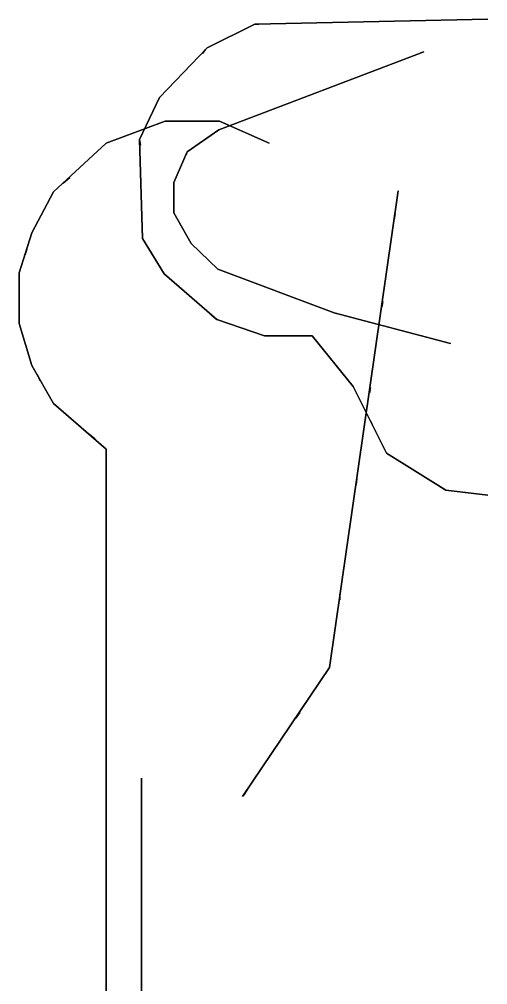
# Model space of a CAD drawing. Extents: x -14 to 5, y -77 to 101.
# Drawn here: x -4.91 to 0, y -26.98 to -16.85 of the extents above; entities that cross this region are included whole.
import ezdxf

# ---------------------------------------------------------------- set-up
doc = ezdxf.new("R2010")
doc.units = 0
doc.layers.add('RAILINGS', color=6, linetype='CONTINUOUS')

msp = doc.modelspace()

# ---------------------------------------------------------------- linework, layer by layer
at = {"layer": 'RAILINGS'}
for points in [[(-2.94, -17.15, 23.65), (-2.44, -16.9, 23.65), (-2.44, -16.9, 23.72), (-2.94, -17.15, 23.72)], [(-2.94, -17.15, 23.72), (-2.44, -16.9, 23.72), (-2.44, -16.9, 23.65), (-2.94, -17.15, 23.65)], [(-2.94, -17.15, 23.4), (-2.44, -16.9, 23.4), (-2.44, -16.9, 23.33), (-2.94, -17.15, 23.33)], [(-2.94, -17.15, 23.33), (-2.44, -16.9, 23.33), (-2.44, -16.9, 23.4), (-2.94, -17.15, 23.4)], [(-2.94, -17.15, 22.97), (-2.44, -16.9, 22.97), (-2.44, -16.9, 23.04), (-2.94, -17.15, 23.04)], [(-2.94, -17.15, 23.04), (-2.44, -16.9, 23.04), (-2.44, -16.9, 22.97), (-2.94, -17.15, 22.97)], [(-2.44, -16.9, 23.72), (0, -16.85, 23.72), (0, -16.85, 23.65), (-2.44, -16.9, 23.65)], [(-2.44, -16.9, 23.65), (0, -16.85, 23.65), (0, -16.85, 23.72), (-2.44, -16.9, 23.72)], [(-2.44, -16.9, 23.33), (0, -16.85, 23.33), (0, -16.85, 23.4), (-2.44, -16.9, 23.4)], [(-2.44, -16.9, 23.4), (0, -16.85, 23.4), (0, -16.85, 23.33), (-2.44, -16.9, 23.33)], [(-2.44, -16.9, 23.04), (0, -16.85, 23.04), (0, -16.85, 22.97), (-2.44, -16.9, 22.97)], [(-2.44, -16.9, 22.97), (0, -16.85, 22.97), (0, -16.85, 23.04), (-2.44, -16.9, 23.04)], [(-2.4, -16.9, 22.68), (-2.4, -16.9, 23.65), (-2.44, -16.9, 23.65), (-2.44, -16.9, 22.68)], [(-2.44, -16.9, 22.68), (-2.44, -16.9, 23.65), (-2.4, -16.9, 23.65), (-2.4, -16.9, 22.68)], [(-3.44, -17.67, 23.72), (-2.94, -17.15, 23.72), (-2.94, -17.15, 23.65), (-3.44, -17.67, 23.65)], [(-3.44, -17.67, 23.65), (-2.94, -17.15, 23.65), (-2.94, -17.15, 23.72), (-3.44, -17.67, 23.72)], [(-3.44, -17.67, 23.33), (-2.94, -17.15, 23.33), (-2.94, -17.15, 23.4), (-3.44, -17.67, 23.4)], [(-3.44, -17.67, 23.4), (-2.94, -17.15, 23.4), (-2.94, -17.15, 23.33), (-3.44, -17.67, 23.33)], [(-3.44, -17.67, 23.04), (-2.94, -17.15, 23.04), (-2.94, -17.15, 22.97), (-3.44, -17.67, 22.97)], [(-3.44, -17.67, 22.97), (-2.94, -17.15, 22.97), (-2.94, -17.15, 23.04), (-3.44, -17.67, 23.04)], [(-2.99, -17.21, 22.68), (-2.99, -17.21, 23.65), (-2.96, -17.17, 23.65), (-2.96, -17.17, 22.68)], [(-2.96, -17.17, 22.68), (-2.96, -17.17, 23.65), (-2.99, -17.21, 23.65), (-2.99, -17.21, 22.68)], [(-2.82, -18.01, 26.54), (-0.67, -17.19, 26.54), (-0.67, -17.19, 26.61), (-2.82, -18.01, 26.61)], [(-2.82, -18.01, 26.61), (-0.67, -17.19, 26.61), (-0.67, -17.19, 26.54), (-2.82, -18.01, 26.54)], [(-2.82, -18.01, 26.29), (-0.67, -17.19, 26.29), (-0.67, -17.19, 26.22), (-2.82, -18.01, 26.22)], [(-2.82, -18.01, 26.22), (-0.67, -17.19, 26.22), (-0.67, -17.19, 26.29), (-2.82, -18.01, 26.29)], [(-2.82, -18.01, 25.86), (-0.67, -17.19, 25.86), (-0.67, -17.19, 25.93), (-2.82, -18.01, 25.93)], [(-2.82, -18.01, 25.93), (-0.67, -17.19, 25.93), (-0.67, -17.19, 25.86), (-2.82, -18.01, 25.86)], [(-0.67, -17.19, 25.57), (-0.67, -17.19, 26.54), (-0.7, -17.2, 26.54), (-0.7, -17.2, 25.57)], [(-0.7, -17.2, 25.57), (-0.7, -17.2, 26.54), (-0.67, -17.19, 26.54), (-0.67, -17.19, 25.57)], [(-3.65, -18.11, 23.65), (-3.44, -17.67, 23.65), (-3.44, -17.67, 23.72), (-3.65, -18.11, 23.72)], [(-3.65, -18.11, 23.72), (-3.44, -17.67, 23.72), (-3.44, -17.67, 23.65), (-3.65, -18.11, 23.65)], [(-3.65, -18.11, 23.4), (-3.44, -17.67, 23.4), (-3.44, -17.67, 23.33), (-3.65, -18.11, 23.33)], [(-3.65, -18.11, 23.33), (-3.44, -17.67, 23.33), (-3.44, -17.67, 23.4), (-3.65, -18.11, 23.4)], [(-3.65, -18.11, 22.97), (-3.44, -17.67, 22.97), (-3.44, -17.67, 23.04), (-3.65, -18.11, 23.04)], [(-3.65, -18.11, 23.04), (-3.44, -17.67, 23.04), (-3.44, -17.67, 22.97), (-3.65, -18.11, 22.97)], [(-4, -18.15, 13.67), (-3.38, -17.92, 13.67), (-3.38, -17.92, 13.6), (-4, -18.15, 13.6)], [(-4, -18.15, 13.6), (-3.38, -17.92, 13.6), (-3.38, -17.92, 13.67), (-4, -18.15, 13.67)], [(-4, -18.15, 13.28), (-3.38, -17.92, 13.28), (-3.38, -17.92, 13.35), (-4, -18.15, 13.35)], [(-4, -18.15, 13.35), (-3.38, -17.92, 13.35), (-3.38, -17.92, 13.28), (-4, -18.15, 13.28)], [(-4, -18.15, 12.99), (-3.38, -17.92, 12.99), (-3.38, -17.92, 12.92), (-4, -18.15, 12.92)], [(-4, -18.15, 12.92), (-3.38, -17.92, 12.92), (-3.38, -17.92, 12.99), (-4, -18.15, 12.99)], [(-3.38, -17.92, 13.6), (-2.81, -17.92, 13.6), (-2.81, -17.92, 13.67), (-3.38, -17.92, 13.67)], [(-3.38, -17.92, 13.67), (-2.81, -17.92, 13.67), (-2.81, -17.92, 13.6), (-3.38, -17.92, 13.6)], [(-3.32, -17.92, 12.63), (-3.32, -17.92, 13.6), (-3.38, -17.92, 13.6), (-3.38, -17.92, 12.63)], [(-3.38, -17.92, 12.63), (-3.38, -17.92, 13.6), (-3.32, -17.92, 13.6), (-3.32, -17.92, 12.63)], [(-3.38, -17.92, 13.35), (-2.81, -17.92, 13.35), (-2.81, -17.92, 13.28), (-3.38, -17.92, 13.28)], [(-3.38, -17.92, 13.28), (-2.81, -17.92, 13.28), (-2.81, -17.92, 13.35), (-3.38, -17.92, 13.35)], [(-3.38, -17.92, 12.92), (-2.81, -17.92, 12.92), (-2.81, -17.92, 12.99), (-3.38, -17.92, 12.99)], [(-3.38, -17.92, 12.99), (-2.81, -17.92, 12.99), (-2.81, -17.92, 12.92), (-3.38, -17.92, 12.92)], [(-2.81, -17.92, 12.63), (-2.81, -17.92, 13.6), (-2.87, -17.92, 13.6), (-2.87, -17.92, 12.63)], [(-2.87, -17.92, 12.63), (-2.87, -17.92, 13.6), (-2.81, -17.92, 13.6), (-2.81, -17.92, 12.63)], [(-2.81, -17.92, 13.67), (-2.29, -18.15, 13.67), (-2.29, -18.15, 13.6), (-2.81, -17.92, 13.6)], [(-2.81, -17.92, 13.6), (-2.29, -18.15, 13.6), (-2.29, -18.15, 13.67), (-2.81, -17.92, 13.67)], [(-2.81, -17.92, 13.28), (-2.29, -18.15, 13.28), (-2.29, -18.15, 13.35), (-2.81, -17.92, 13.35)], [(-2.81, -17.92, 13.35), (-2.29, -18.15, 13.35), (-2.29, -18.15, 13.28), (-2.81, -17.92, 13.28)], [(-2.81, -17.92, 12.99), (-2.29, -18.15, 12.99), (-2.29, -18.15, 12.92), (-2.81, -17.92, 12.92)], [(-2.81, -17.92, 12.92), (-2.29, -18.15, 12.92), (-2.29, -18.15, 12.99), (-2.81, -17.92, 12.99)], [(-3.15, -18.24, 26.61), (-2.82, -18.01, 26.61), (-2.82, -18.01, 26.54), (-3.15, -18.24, 26.54)], [(-3.15, -18.24, 26.54), (-2.82, -18.01, 26.54), (-2.82, -18.01, 26.61), (-3.15, -18.24, 26.61)], [(-3.15, -18.24, 26.22), (-2.82, -18.01, 26.22), (-2.82, -18.01, 26.29), (-3.15, -18.24, 26.29)], [(-3.15, -18.24, 26.29), (-2.82, -18.01, 26.29), (-2.82, -18.01, 26.22), (-3.15, -18.24, 26.22)], [(-3.15, -18.24, 25.93), (-2.82, -18.01, 25.93), (-2.82, -18.01, 25.86), (-3.15, -18.24, 25.86)], [(-3.15, -18.24, 25.86), (-2.82, -18.01, 25.86), (-2.82, -18.01, 25.93), (-3.15, -18.24, 25.93)], [(-2.82, -18.01, 25.57), (-2.82, -18.01, 26.54), (-2.84, -18.03, 26.54), (-2.84, -18.03, 25.57)], [(-2.84, -18.03, 25.57), (-2.84, -18.03, 26.54), (-2.82, -18.01, 26.54), (-2.82, -18.01, 25.57)], [(-3.62, -19.15, 23.72), (-3.65, -18.11, 23.72), (-3.65, -18.11, 23.65), (-3.62, -19.15, 23.65)], [(-3.62, -19.15, 23.65), (-3.65, -18.11, 23.65), (-3.65, -18.11, 23.72), (-3.62, -19.15, 23.72)], [(-3.65, -18.11, 22.68), (-3.65, -18.11, 23.65), (-3.64, -18.17, 23.65), (-3.64, -18.17, 22.68)], [(-3.64, -18.17, 22.68), (-3.64, -18.17, 23.65), (-3.65, -18.11, 23.65), (-3.65, -18.11, 22.68)], [(-3.62, -19.15, 23.33), (-3.65, -18.11, 23.33), (-3.65, -18.11, 23.4), (-3.62, -19.15, 23.4)], [(-3.62, -19.15, 23.4), (-3.65, -18.11, 23.4), (-3.65, -18.11, 23.33), (-3.62, -19.15, 23.33)], [(-3.62, -19.15, 23.04), (-3.65, -18.11, 23.04), (-3.65, -18.11, 22.97), (-3.62, -19.15, 22.97)], [(-3.62, -19.15, 22.97), (-3.65, -18.11, 22.97), (-3.65, -18.11, 23.04), (-3.62, -19.15, 23.04)], [(-4.55, -18.66, 13.6), (-4, -18.15, 13.6), (-4, -18.15, 13.67), (-4.55, -18.66, 13.67)], [(-4.55, -18.66, 13.67), (-4, -18.15, 13.67), (-4, -18.15, 13.6), (-4.55, -18.66, 13.6)], [(-4.55, -18.66, 13.35), (-4, -18.15, 13.35), (-4, -18.15, 13.28), (-4.55, -18.66, 13.28)], [(-4.55, -18.66, 13.28), (-4, -18.15, 13.28), (-4, -18.15, 13.35), (-4.55, -18.66, 13.35)], [(-4.55, -18.66, 12.92), (-4, -18.15, 12.92), (-4, -18.15, 12.99), (-4.55, -18.66, 12.99)], [(-4.55, -18.66, 12.99), (-4, -18.15, 12.99), (-4, -18.15, 12.92), (-4.55, -18.66, 12.92)], [(-3.29, -18.56, 26.61), (-3.15, -18.24, 26.61), (-3.15, -18.24, 26.54), (-3.29, -18.56, 26.54)], [(-3.29, -18.56, 26.54), (-3.15, -18.24, 26.54), (-3.15, -18.24, 26.61), (-3.29, -18.56, 26.61)], [(-3.29, -18.56, 26.22), (-3.15, -18.24, 26.22), (-3.15, -18.24, 26.29), (-3.29, -18.56, 26.29)], [(-3.29, -18.56, 26.29), (-3.15, -18.24, 26.29), (-3.15, -18.24, 26.22), (-3.29, -18.56, 26.22)], [(-3.29, -18.56, 25.93), (-3.15, -18.24, 25.93), (-3.15, -18.24, 25.86), (-3.29, -18.56, 25.86)], [(-3.29, -18.56, 25.86), (-3.15, -18.24, 25.86), (-3.15, -18.24, 25.93), (-3.29, -18.56, 25.93)], [(-3.15, -18.24, 25.57), (-3.15, -18.24, 26.54), (-3.16, -18.27, 26.54), (-3.16, -18.27, 25.57)], [(-3.16, -18.27, 25.57), (-3.16, -18.27, 26.54), (-3.15, -18.24, 26.54), (-3.15, -18.24, 25.57)], [(-4.38, -18.51, 12.63), (-4.38, -18.51, 13.6), (-4.45, -18.57, 13.6), (-4.45, -18.57, 12.63)], [(-4.45, -18.57, 12.63), (-4.45, -18.57, 13.6), (-4.38, -18.51, 13.6), (-4.38, -18.51, 12.63)], [(-3.29, -18.88, 26.61), (-3.29, -18.56, 26.61), (-3.29, -18.56, 26.54), (-3.29, -18.88, 26.54)], [(-3.29, -18.88, 26.54), (-3.29, -18.56, 26.54), (-3.29, -18.56, 26.61), (-3.29, -18.88, 26.61)], [(-3.29, -18.59, 25.57), (-3.29, -18.59, 26.54), (-3.29, -18.56, 26.54), (-3.29, -18.56, 25.57)], [(-3.29, -18.56, 25.57), (-3.29, -18.56, 26.54), (-3.29, -18.59, 26.54), (-3.29, -18.59, 25.57)], [(-3.29, -18.88, 26.22), (-3.29, -18.56, 26.22), (-3.29, -18.56, 26.29), (-3.29, -18.88, 26.29)], [(-3.29, -18.88, 26.29), (-3.29, -18.56, 26.29), (-3.29, -18.56, 26.22), (-3.29, -18.88, 26.22)], [(-3.29, -18.88, 25.93), (-3.29, -18.56, 25.93), (-3.29, -18.56, 25.86), (-3.29, -18.88, 25.86)], [(-3.29, -18.88, 25.86), (-3.29, -18.56, 25.86), (-3.29, -18.56, 25.93), (-3.29, -18.88, 25.93)], [(-4.78, -19.09, 13.67), (-4.55, -18.66, 13.67), (-4.55, -18.66, 13.6), (-4.78, -19.09, 13.6)], [(-4.78, -19.09, 13.6), (-4.55, -18.66, 13.6), (-4.55, -18.66, 13.67), (-4.78, -19.09, 13.67)], [(-4.78, -19.09, 13.28), (-4.55, -18.66, 13.28), (-4.55, -18.66, 13.35), (-4.78, -19.09, 13.35)], [(-4.78, -19.09, 13.35), (-4.55, -18.66, 13.35), (-4.55, -18.66, 13.28), (-4.78, -19.09, 13.28)], [(-4.78, -19.09, 12.99), (-4.55, -18.66, 12.99), (-4.55, -18.66, 12.92), (-4.78, -19.09, 12.92)], [(-4.78, -19.09, 12.92), (-4.55, -18.66, 12.92), (-4.55, -18.66, 12.99), (-4.78, -19.09, 12.99)], [(-1.66, -23.65, 17.98), (-0.94, -18.65, 17.98), (-0.94, -18.65, 17.91), (-1.66, -23.65, 17.91)], [(-1.66, -23.65, 17.91), (-0.94, -18.65, 17.91), (-0.94, -18.65, 17.98), (-1.66, -23.65, 17.98)], [(-1.66, -23.65, 17.59), (-0.94, -18.65, 17.59), (-0.94, -18.65, 17.66), (-1.66, -23.65, 17.66)], [(-1.66, -23.65, 17.66), (-0.94, -18.65, 17.66), (-0.94, -18.65, 17.59), (-1.66, -23.65, 17.59)], [(-1.66, -23.65, 17.3), (-0.94, -18.65, 17.3), (-0.94, -18.65, 17.23), (-1.66, -23.65, 17.23)], [(-1.66, -23.65, 17.23), (-0.94, -18.65, 17.23), (-0.94, -18.65, 17.3), (-1.66, -23.65, 17.3)], [(-3.29, -18.85, 25.57), (-3.29, -18.85, 26.54), (-3.29, -18.88, 26.54), (-3.29, -18.88, 25.57)], [(-3.29, -18.88, 25.57), (-3.29, -18.88, 26.54), (-3.29, -18.85, 26.54), (-3.29, -18.85, 25.57)], [(-3.11, -19.2, 26.61), (-3.29, -18.88, 26.61), (-3.29, -18.88, 26.54), (-3.11, -19.2, 26.54)], [(-3.11, -19.2, 26.54), (-3.29, -18.88, 26.54), (-3.29, -18.88, 26.61), (-3.11, -19.2, 26.61)], [(-3.11, -19.2, 26.22), (-3.29, -18.88, 26.22), (-3.29, -18.88, 26.29), (-3.11, -19.2, 26.29)], [(-3.11, -19.2, 26.29), (-3.29, -18.88, 26.29), (-3.29, -18.88, 26.22), (-3.11, -19.2, 26.22)], [(-3.11, -19.2, 25.93), (-3.29, -18.88, 25.93), (-3.29, -18.88, 25.86), (-3.11, -19.2, 25.86)], [(-3.11, -19.2, 25.86), (-3.29, -18.88, 25.86), (-3.29, -18.88, 25.93), (-3.11, -19.2, 25.93)], [(-0.98, -18.95, 16.94), (-0.98, -18.95, 17.91), (-0.97, -18.89, 17.91), (-0.97, -18.89, 16.94)], [(-0.97, -18.89, 16.94), (-0.97, -18.89, 17.91), (-0.98, -18.95, 17.91), (-0.98, -18.95, 16.94)], [(-4.91, -19.51, 13.6), (-4.78, -19.09, 13.6), (-4.78, -19.09, 13.67), (-4.91, -19.51, 13.67)], [(-4.91, -19.51, 13.67), (-4.78, -19.09, 13.67), (-4.78, -19.09, 13.6), (-4.91, -19.51, 13.6)], [(-4.91, -19.51, 13.35), (-4.78, -19.09, 13.35), (-4.78, -19.09, 13.28), (-4.91, -19.51, 13.28)], [(-4.91, -19.51, 13.28), (-4.78, -19.09, 13.28), (-4.78, -19.09, 13.35), (-4.91, -19.51, 13.35)], [(-4.91, -19.51, 12.92), (-4.78, -19.09, 12.92), (-4.78, -19.09, 12.99), (-4.91, -19.51, 12.99)], [(-4.91, -19.51, 12.99), (-4.78, -19.09, 12.99), (-4.78, -19.09, 12.92), (-4.91, -19.51, 12.92)], [(-3.62, -19.15, 22.68), (-3.62, -19.15, 23.65), (-3.62, -19.09, 23.65), (-3.62, -19.09, 22.68)], [(-3.62, -19.09, 22.68), (-3.62, -19.09, 23.65), (-3.62, -19.15, 23.65), (-3.62, -19.15, 22.68)], [(-3.39, -19.52, 23.65), (-3.62, -19.15, 23.65), (-3.62, -19.15, 23.72), (-3.39, -19.52, 23.72)], [(-3.39, -19.52, 23.72), (-3.62, -19.15, 23.72), (-3.62, -19.15, 23.65), (-3.39, -19.52, 23.65)], [(-3.39, -19.52, 23.4), (-3.62, -19.15, 23.4), (-3.62, -19.15, 23.33), (-3.39, -19.52, 23.33)], [(-3.39, -19.52, 23.33), (-3.62, -19.15, 23.33), (-3.62, -19.15, 23.4), (-3.39, -19.52, 23.4)], [(-3.39, -19.52, 22.97), (-3.62, -19.15, 22.97), (-3.62, -19.15, 23.04), (-3.39, -19.52, 23.04)], [(-3.39, -19.52, 23.04), (-3.62, -19.15, 23.04), (-3.62, -19.15, 22.97), (-3.39, -19.52, 22.97)], [(-2.83, -19.47, 26.54), (-3.11, -19.2, 26.54), (-3.11, -19.2, 26.61), (-2.83, -19.47, 26.61)], [(-2.83, -19.47, 26.61), (-3.11, -19.2, 26.61), (-3.11, -19.2, 26.54), (-2.83, -19.47, 26.54)], [(-3.11, -19.2, 25.57), (-3.11, -19.2, 26.54), (-3.09, -19.22, 26.54), (-3.09, -19.22, 25.57)], [(-3.09, -19.22, 25.57), (-3.09, -19.22, 26.54), (-3.11, -19.2, 26.54), (-3.11, -19.2, 25.57)], [(-2.83, -19.47, 26.29), (-3.11, -19.2, 26.29), (-3.11, -19.2, 26.22), (-2.83, -19.47, 26.22)], [(-2.83, -19.47, 26.22), (-3.11, -19.2, 26.22), (-3.11, -19.2, 26.29), (-2.83, -19.47, 26.29)], [(-2.83, -19.47, 25.86), (-3.11, -19.2, 25.86), (-3.11, -19.2, 25.93), (-2.83, -19.47, 25.93)], [(-2.83, -19.47, 25.93), (-3.11, -19.2, 25.93), (-3.11, -19.2, 25.86), (-2.83, -19.47, 25.86)], [(-4.85, -19.32, 12.63), (-4.85, -19.32, 13.6), (-4.83, -19.26, 13.6), (-4.83, -19.26, 12.63)], [(-4.83, -19.26, 12.63), (-4.83, -19.26, 13.6), (-4.85, -19.32, 13.6), (-4.85, -19.32, 12.63)], [(-4.91, -20.04, 13.67), (-4.91, -19.51, 13.67), (-4.91, -19.51, 13.6), (-4.91, -20.04, 13.6)], [(-4.91, -20.04, 13.6), (-4.91, -19.51, 13.6), (-4.91, -19.51, 13.67), (-4.91, -20.04, 13.67)], [(-4.91, -20.04, 13.28), (-4.91, -19.51, 13.28), (-4.91, -19.51, 13.35), (-4.91, -20.04, 13.35)], [(-4.91, -20.04, 13.35), (-4.91, -19.51, 13.35), (-4.91, -19.51, 13.28), (-4.91, -20.04, 13.28)], [(-4.91, -20.04, 12.99), (-4.91, -19.51, 12.99), (-4.91, -19.51, 12.92), (-4.91, -20.04, 12.92)], [(-4.91, -20.04, 12.92), (-4.91, -19.51, 12.92), (-4.91, -19.51, 12.99), (-4.91, -20.04, 12.99)], [(-2.84, -20, 23.72), (-3.39, -19.52, 23.72), (-3.39, -19.52, 23.65), (-2.84, -20, 23.65)], [(-2.84, -20, 23.65), (-3.39, -19.52, 23.65), (-3.39, -19.52, 23.72), (-2.84, -20, 23.72)], [(-2.84, -20, 23.33), (-3.39, -19.52, 23.33), (-3.39, -19.52, 23.4), (-2.84, -20, 23.4)], [(-2.84, -20, 23.4), (-3.39, -19.52, 23.4), (-3.39, -19.52, 23.33), (-2.84, -20, 23.33)], [(-2.84, -20, 23.04), (-3.39, -19.52, 23.04), (-3.39, -19.52, 22.97), (-2.84, -20, 22.97)], [(-2.84, -20, 22.97), (-3.39, -19.52, 22.97), (-3.39, -19.52, 23.04), (-2.84, -20, 23.04)], [(-1.61, -19.93, 26.61), (-2.83, -19.47, 26.61), (-2.83, -19.47, 26.54), (-1.61, -19.93, 26.54)], [(-1.61, -19.93, 26.54), (-2.83, -19.47, 26.54), (-2.83, -19.47, 26.61), (-1.61, -19.93, 26.61)], [(-2.83, -19.47, 25.57), (-2.83, -19.47, 26.54), (-2.8, -19.48, 26.54), (-2.8, -19.48, 25.57)], [(-2.8, -19.48, 25.57), (-2.8, -19.48, 26.54), (-2.83, -19.47, 26.54), (-2.83, -19.47, 25.57)], [(-1.61, -19.93, 26.22), (-2.83, -19.47, 26.22), (-2.83, -19.47, 26.29), (-1.61, -19.93, 26.29)], [(-1.61, -19.93, 26.29), (-2.83, -19.47, 26.29), (-2.83, -19.47, 26.22), (-1.61, -19.93, 26.22)], [(-1.61, -19.93, 25.93), (-2.83, -19.47, 25.93), (-2.83, -19.47, 25.86), (-1.61, -19.93, 25.86)], [(-1.61, -19.93, 25.86), (-2.83, -19.47, 25.86), (-2.83, -19.47, 25.93), (-1.61, -19.93, 25.93)], [(-4.91, -19.82, 12.63), (-4.91, -19.82, 13.6), (-4.91, -19.88, 13.6), (-4.91, -19.88, 12.63)], [(-4.91, -19.88, 12.63), (-4.91, -19.88, 13.6), (-4.91, -19.82, 13.6), (-4.91, -19.82, 12.63)], [(-1.1, -19.81, 16.94), (-1.1, -19.81, 17.91), (-1.11, -19.87, 17.91), (-1.11, -19.87, 16.94)], [(-1.11, -19.87, 16.94), (-1.11, -19.87, 17.91), (-1.1, -19.81, 17.91), (-1.1, -19.81, 16.94)], [(-0.39, -20.25, 26.54), (-1.61, -19.93, 26.54), (-1.61, -19.93, 26.61), (-0.39, -20.25, 26.61)], [(-0.39, -20.25, 26.61), (-1.61, -19.93, 26.61), (-1.61, -19.93, 26.54), (-0.39, -20.25, 26.54)], [(-1.61, -19.93, 25.57), (-1.61, -19.93, 26.54), (-1.57, -19.94, 26.54), (-1.57, -19.94, 25.57)], [(-1.57, -19.94, 25.57), (-1.57, -19.94, 26.54), (-1.61, -19.93, 26.54), (-1.61, -19.93, 25.57)], [(-0.39, -20.25, 26.29), (-1.61, -19.93, 26.29), (-1.61, -19.93, 26.22), (-0.39, -20.25, 26.22)], [(-0.39, -20.25, 26.22), (-1.61, -19.93, 26.22), (-1.61, -19.93, 26.29), (-0.39, -20.25, 26.29)], [(-0.39, -20.25, 25.86), (-1.61, -19.93, 25.86), (-1.61, -19.93, 25.93), (-0.39, -20.25, 25.93)], [(-0.39, -20.25, 25.93), (-1.61, -19.93, 25.93), (-1.61, -19.93, 25.86), (-0.39, -20.25, 25.86)], [(-4.78, -20.48, 13.6), (-4.91, -20.04, 13.6), (-4.91, -20.04, 13.67), (-4.78, -20.48, 13.67)], [(-4.78, -20.48, 13.67), (-4.91, -20.04, 13.67), (-4.91, -20.04, 13.6), (-4.78, -20.48, 13.6)], [(-4.78, -20.48, 13.35), (-4.91, -20.04, 13.35), (-4.91, -20.04, 13.28), (-4.78, -20.48, 13.28)], [(-4.78, -20.48, 13.28), (-4.91, -20.04, 13.28), (-4.91, -20.04, 13.35), (-4.78, -20.48, 13.35)], [(-4.78, -20.48, 12.92), (-4.91, -20.04, 12.92), (-4.91, -20.04, 12.99), (-4.78, -20.48, 12.99)], [(-4.78, -20.48, 12.99), (-4.91, -20.04, 12.99), (-4.91, -20.04, 12.92), (-4.78, -20.48, 12.92)], [(-2.9, -19.95, 22.68), (-2.9, -19.95, 23.65), (-2.85, -19.99, 23.65), (-2.85, -19.99, 22.68)], [(-2.85, -19.99, 22.68), (-2.85, -19.99, 23.65), (-2.9, -19.95, 23.65), (-2.9, -19.95, 22.68)], [(-2.34, -20.17, 23.65), (-2.84, -20, 23.65), (-2.84, -20, 23.72), (-2.34, -20.17, 23.72)], [(-2.34, -20.17, 23.72), (-2.84, -20, 23.72), (-2.84, -20, 23.65), (-2.34, -20.17, 23.65)], [(-2.34, -20.17, 23.4), (-2.84, -20, 23.4), (-2.84, -20, 23.33), (-2.34, -20.17, 23.33)], [(-2.34, -20.17, 23.33), (-2.84, -20, 23.33), (-2.84, -20, 23.4), (-2.34, -20.17, 23.4)], [(-2.34, -20.17, 22.97), (-2.84, -20, 22.97), (-2.84, -20, 23.04), (-2.34, -20.17, 23.04)], [(-2.34, -20.17, 23.04), (-2.84, -20, 23.04), (-2.84, -20, 22.97), (-2.34, -20.17, 22.97)], [(-1.84, -20.17, 23.72), (-2.34, -20.17, 23.72), (-2.34, -20.17, 23.65), (-1.84, -20.17, 23.65)], [(-1.84, -20.17, 23.65), (-2.34, -20.17, 23.65), (-2.34, -20.17, 23.72), (-1.84, -20.17, 23.72)], [(-1.84, -20.17, 23.33), (-2.34, -20.17, 23.33), (-2.34, -20.17, 23.4), (-1.84, -20.17, 23.4)], [(-1.84, -20.17, 23.4), (-2.34, -20.17, 23.4), (-2.34, -20.17, 23.33), (-1.84, -20.17, 23.33)], [(-1.84, -20.17, 23.04), (-2.34, -20.17, 23.04), (-2.34, -20.17, 22.97), (-1.84, -20.17, 22.97)], [(-1.84, -20.17, 22.97), (-2.34, -20.17, 22.97), (-2.34, -20.17, 23.04), (-1.84, -20.17, 23.04)], [(-1.84, -20.17, 22.68), (-1.84, -20.17, 23.65), (-1.89, -20.17, 23.65), (-1.89, -20.17, 22.68)], [(-1.89, -20.17, 22.68), (-1.89, -20.17, 23.65), (-1.84, -20.17, 23.65), (-1.84, -20.17, 22.68)], [(-1.41, -20.7, 23.65), (-1.84, -20.17, 23.65), (-1.84, -20.17, 23.72), (-1.41, -20.7, 23.72)], [(-1.41, -20.7, 23.72), (-1.84, -20.17, 23.72), (-1.84, -20.17, 23.65), (-1.41, -20.7, 23.65)], [(-1.41, -20.7, 23.4), (-1.84, -20.17, 23.4), (-1.84, -20.17, 23.33), (-1.41, -20.7, 23.33)], [(-1.41, -20.7, 23.33), (-1.84, -20.17, 23.33), (-1.84, -20.17, 23.4), (-1.41, -20.7, 23.4)], [(-1.41, -20.7, 22.97), (-1.84, -20.17, 22.97), (-1.84, -20.17, 23.04), (-1.41, -20.7, 23.04)], [(-1.41, -20.7, 23.04), (-1.84, -20.17, 23.04), (-1.84, -20.17, 22.97), (-1.41, -20.7, 22.97)], [(-0.43, -20.24, 25.57), (-0.43, -20.24, 26.54), (-0.39, -20.25, 26.54), (-0.39, -20.25, 25.57)], [(-0.39, -20.25, 25.57), (-0.39, -20.25, 26.54), (-0.43, -20.24, 26.54), (-0.43, -20.24, 25.57)], [(-4.55, -20.88, 13.67), (-4.78, -20.48, 13.67), (-4.78, -20.48, 13.6), (-4.55, -20.88, 13.6)], [(-4.55, -20.88, 13.6), (-4.78, -20.48, 13.6), (-4.78, -20.48, 13.67), (-4.55, -20.88, 13.67)], [(-4.55, -20.88, 13.28), (-4.78, -20.48, 13.28), (-4.78, -20.48, 13.35), (-4.55, -20.88, 13.35)], [(-4.55, -20.88, 13.35), (-4.78, -20.48, 13.35), (-4.78, -20.48, 13.28), (-4.55, -20.88, 13.28)], [(-4.55, -20.88, 12.99), (-4.78, -20.48, 12.99), (-4.78, -20.48, 12.92), (-4.55, -20.88, 12.92)], [(-4.55, -20.88, 12.92), (-4.78, -20.48, 12.92), (-4.78, -20.48, 12.99), (-4.55, -20.88, 12.99)], [(-4.69, -20.64, 12.63), (-4.69, -20.64, 13.6), (-4.72, -20.58, 13.6), (-4.72, -20.58, 12.63)], [(-4.72, -20.58, 12.63), (-4.72, -20.58, 13.6), (-4.69, -20.64, 13.6), (-4.69, -20.64, 12.63)], [(-1.06, -21.4, 23.72), (-1.41, -20.7, 23.72), (-1.41, -20.7, 23.65), (-1.06, -21.4, 23.65)], [(-1.06, -21.4, 23.65), (-1.41, -20.7, 23.65), (-1.41, -20.7, 23.72), (-1.06, -21.4, 23.72)], [(-1.06, -21.4, 23.33), (-1.41, -20.7, 23.33), (-1.41, -20.7, 23.4), (-1.06, -21.4, 23.4)], [(-1.06, -21.4, 23.4), (-1.41, -20.7, 23.4), (-1.41, -20.7, 23.33), (-1.06, -21.4, 23.33)], [(-1.06, -21.4, 23.04), (-1.41, -20.7, 23.04), (-1.41, -20.7, 22.97), (-1.06, -21.4, 22.97)], [(-1.06, -21.4, 22.97), (-1.41, -20.7, 22.97), (-1.41, -20.7, 23.04), (-1.06, -21.4, 23.04)], [(-1.24, -20.77, 16.94), (-1.24, -20.77, 17.91), (-1.23, -20.71, 17.91), (-1.23, -20.71, 16.94)], [(-1.23, -20.71, 16.94), (-1.23, -20.71, 17.91), (-1.24, -20.77, 17.91), (-1.24, -20.77, 16.94)], [(-4, -21.36, 13.6), (-4.55, -20.88, 13.6), (-4.55, -20.88, 13.67), (-4, -21.36, 13.67)], [(-4, -21.36, 13.67), (-4.55, -20.88, 13.67), (-4.55, -20.88, 13.6), (-4, -21.36, 13.6)], [(-4, -21.36, 13.35), (-4.55, -20.88, 13.35), (-4.55, -20.88, 13.28), (-4, -21.36, 13.28)], [(-4, -21.36, 13.28), (-4.55, -20.88, 13.28), (-4.55, -20.88, 13.35), (-4, -21.36, 13.35)], [(-4, -21.36, 12.92), (-4.55, -20.88, 12.92), (-4.55, -20.88, 12.99), (-4, -21.36, 12.99)], [(-4, -21.36, 12.99), (-4.55, -20.88, 12.99), (-4.55, -20.88, 12.92), (-4, -21.36, 12.92)], [(-1.23, -21.06, 22.68), (-1.23, -21.06, 23.65), (-1.21, -21.1, 23.65), (-1.21, -21.1, 22.68)], [(-1.21, -21.1, 22.68), (-1.21, -21.1, 23.65), (-1.23, -21.06, 23.65), (-1.23, -21.06, 22.68)], [(-4.19, -21.19, 12.63), (-4.19, -21.19, 13.6), (-4.12, -21.25, 13.6), (-4.12, -21.25, 12.63)], [(-4.12, -21.25, 12.63), (-4.12, -21.25, 13.6), (-4.19, -21.19, 13.6), (-4.19, -21.19, 12.63)], [(-4, -30.25, 13.6), (-4, -21.36, 13.6), (-4, -21.36, 13.67), (-4, -30.25, 13.67)], [(-4, -30.25, 13.67), (-4, -21.36, 13.67), (-4, -21.36, 13.6), (-4, -30.25, 13.6)], [(-4, -30.25, 13.35), (-4, -21.36, 13.35), (-4, -21.36, 13.28), (-4, -30.25, 13.28)], [(-4, -30.25, 13.28), (-4, -21.36, 13.28), (-4, -21.36, 13.35), (-4, -30.25, 13.35)], [(-4, -30.25, 12.92), (-4, -21.36, 12.92), (-4, -21.36, 12.99), (-4, -30.25, 12.99)], [(-4, -30.25, 12.99), (-4, -21.36, 12.99), (-4, -21.36, 12.92), (-4, -30.25, 12.92)], [(-0.44, -21.79, 23.65), (-1.06, -21.4, 23.65), (-1.06, -21.4, 23.72), (-0.44, -21.79, 23.72)], [(-0.44, -21.79, 23.72), (-1.06, -21.4, 23.72), (-1.06, -21.4, 23.65), (-0.44, -21.79, 23.65)], [(-0.44, -21.79, 23.4), (-1.06, -21.4, 23.4), (-1.06, -21.4, 23.33), (-0.44, -21.79, 23.33)], [(-0.44, -21.79, 23.33), (-1.06, -21.4, 23.33), (-1.06, -21.4, 23.4), (-0.44, -21.79, 23.4)], [(-0.44, -21.79, 22.97), (-1.06, -21.4, 22.97), (-1.06, -21.4, 23.04), (-0.44, -21.79, 23.04)], [(-0.44, -21.79, 23.04), (-1.06, -21.4, 23.04), (-1.06, -21.4, 22.97), (-0.44, -21.79, 22.97)], [(-1.37, -21.67, 16.94), (-1.37, -21.67, 17.91), (-1.38, -21.73, 17.91), (-1.38, -21.73, 16.94)], [(-1.38, -21.73, 16.94), (-1.38, -21.73, 17.91), (-1.37, -21.67, 17.91), (-1.37, -21.67, 16.94)], [(-0.44, -21.79, 22.68), (-0.44, -21.79, 23.65), (-0.5, -21.75, 23.65), (-0.5, -21.75, 22.68)], [(-0.5, -21.75, 22.68), (-0.5, -21.75, 23.65), (-0.44, -21.79, 23.65), (-0.44, -21.79, 22.68)], [(0, -21.84, 23.65), (-0.44, -21.79, 23.65), (-0.44, -21.79, 23.72), (0, -21.84, 23.72)], [(0, -21.84, 23.72), (-0.44, -21.79, 23.72), (-0.44, -21.79, 23.65), (0, -21.84, 23.65)], [(0, -21.84, 23.4), (-0.44, -21.79, 23.4), (-0.44, -21.79, 23.33), (0, -21.84, 23.33)], [(0, -21.84, 23.33), (-0.44, -21.79, 23.33), (-0.44, -21.79, 23.4), (0, -21.84, 23.4)], [(0, -21.84, 22.97), (-0.44, -21.79, 22.97), (-0.44, -21.79, 23.04), (0, -21.84, 23.04)], [(0, -21.84, 23.04), (-0.44, -21.79, 23.04), (-0.44, -21.79, 22.97), (0, -21.84, 22.97)], [(-4, -21.94, 12.63), (-4, -21.94, 13.6), (-4, -21.88, 13.6), (-4, -21.88, 12.63)], [(-4, -21.88, 12.63), (-4, -21.88, 13.6), (-4, -21.94, 13.6), (-4, -21.94, 12.63)], [(-4, -22.56, 12.63), (-4, -22.56, 13.6), (-4, -22.62, 13.6), (-4, -22.62, 12.63)], [(-4, -22.62, 12.63), (-4, -22.62, 13.6), (-4, -22.56, 13.6), (-4, -22.56, 12.63)], [(-1.55, -22.94, 16.94), (-1.55, -22.94, 17.91), (-1.55, -22.88, 17.91), (-1.55, -22.88, 16.94)], [(-1.55, -22.88, 16.94), (-1.55, -22.88, 17.91), (-1.55, -22.94, 17.91), (-1.55, -22.94, 16.94)], [(-4, -23.44, 12.63), (-4, -23.44, 13.6), (-4, -23.38, 13.6), (-4, -23.38, 12.63)], [(-4, -23.38, 12.63), (-4, -23.38, 13.6), (-4, -23.44, 13.6), (-4, -23.44, 12.63)], [(-2.57, -25, 17.91), (-1.66, -23.65, 17.91), (-1.66, -23.65, 17.98), (-2.57, -25, 17.98)], [(-2.57, -25, 17.98), (-1.66, -23.65, 17.98), (-1.66, -23.65, 17.91), (-2.57, -25, 17.91)], [(-2.57, -25, 17.66), (-1.66, -23.65, 17.66), (-1.66, -23.65, 17.59), (-2.57, -25, 17.59)], [(-2.57, -25, 17.59), (-1.66, -23.65, 17.59), (-1.66, -23.65, 17.66), (-2.57, -25, 17.66)], [(-2.57, -25, 17.23), (-1.66, -23.65, 17.23), (-1.66, -23.65, 17.3), (-2.57, -25, 17.3)], [(-2.57, -25, 17.3), (-1.66, -23.65, 17.3), (-1.66, -23.65, 17.23), (-2.57, -25, 17.23)], [(-4, -24.02, 12.63), (-4, -24.02, 13.6), (-4, -24.08, 13.6), (-4, -24.08, 12.63)], [(-4, -24.08, 12.63), (-4, -24.08, 13.6), (-4, -24.02, 13.6), (-4, -24.02, 12.63)], [(-1.97, -24.12, 16.94), (-1.97, -24.12, 17.91), (-2.01, -24.18, 17.91), (-2.01, -24.18, 16.94)], [(-2.01, -24.18, 16.94), (-2.01, -24.18, 17.91), (-1.97, -24.12, 17.91), (-1.97, -24.12, 16.94)], [(-4, -24.79, 12.63), (-4, -24.79, 13.6), (-4, -24.73, 13.6), (-4, -24.73, 12.63)], [(-4, -24.73, 12.63), (-4, -24.73, 13.6), (-4, -24.79, 13.6), (-4, -24.79, 12.63)], [(-3.63, -32.64, 8.44), (-3.63, -24.81, 8.44), (-3.63, -24.81, 8.37), (-3.63, -32.64, 8.37)], [(-3.63, -32.64, 8.37), (-3.63, -24.81, 8.37), (-3.63, -24.81, 8.44), (-3.63, -32.64, 8.44)], [(-3.63, -24.89, 7.4), (-3.63, -24.89, 8.37), (-3.63, -24.81, 8.37), (-3.63, -24.81, 7.4)], [(-3.63, -24.81, 7.4), (-3.63, -24.81, 8.37), (-3.63, -24.89, 8.37), (-3.63, -24.89, 7.4)], [(-3.63, -32.64, 8.05), (-3.63, -24.81, 8.05), (-3.63, -24.81, 8.12), (-3.63, -32.64, 8.12)], [(-3.63, -32.64, 8.12), (-3.63, -24.81, 8.12), (-3.63, -24.81, 8.05), (-3.63, -32.64, 8.05)], [(-3.63, -32.64, 7.76), (-3.63, -24.81, 7.76), (-3.63, -24.81, 7.69), (-3.63, -32.64, 7.69)], [(-3.63, -32.64, 7.69), (-3.63, -24.81, 7.69), (-3.63, -24.81, 7.76), (-3.63, -32.64, 7.76)], [(-2.56, -24.99, 16.94), (-2.56, -24.99, 17.91), (-2.52, -24.93, 17.91), (-2.52, -24.93, 16.94)], [(-2.52, -24.93, 16.94), (-2.52, -24.93, 17.91), (-2.56, -24.99, 17.91), (-2.56, -24.99, 16.94)], [(-4, -25.51, 12.63), (-4, -25.51, 13.6), (-4, -25.57, 13.6), (-4, -25.57, 12.63)], [(-4, -25.57, 12.63), (-4, -25.57, 13.6), (-4, -25.51, 13.6), (-4, -25.51, 12.63)], [(-3.63, -26, 7.4), (-3.63, -26, 8.37), (-3.63, -26.08, 8.37), (-3.63, -26.08, 7.4)], [(-3.63, -26.08, 7.4), (-3.63, -26.08, 8.37), (-3.63, -26, 8.37), (-3.63, -26, 7.4)], [(-4, -26.34, 12.63), (-4, -26.34, 13.6), (-4, -26.28, 13.6), (-4, -26.28, 12.63)], [(-4, -26.28, 12.63), (-4, -26.28, 13.6), (-4, -26.34, 13.6), (-4, -26.34, 12.63)]]:
    msp.add_3dface(points, dxfattribs=at)

doc.saveas('drawing.dxf')
